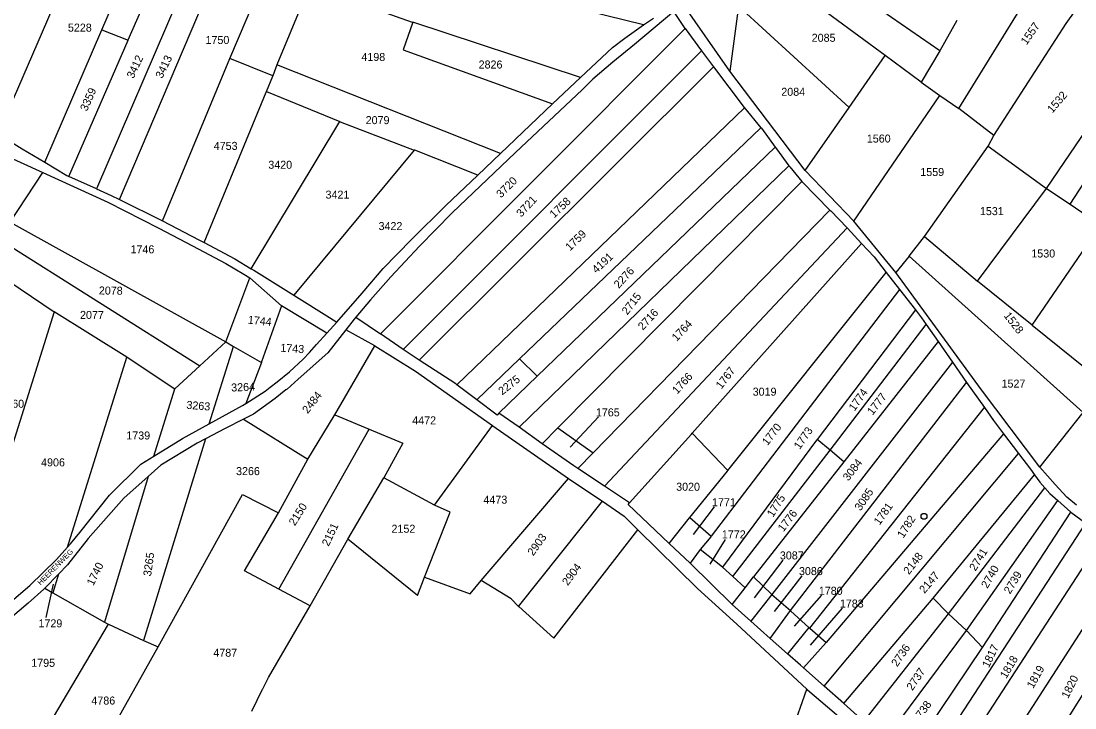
# Model space of a CAD drawing. Extents: x 191922 to 199923, y 328959 to 333350.
# Drawn here: x 197298.1 to 197653.5, y 330392.5 to 330624 of the extents above; entities that cross this region are included whole.
import ezdxf

# ---------------------------------------------------------------- set-up
doc = ezdxf.new("R2010")
doc.units = 0
for name, color, linetype in [('bouwvlak', 7, 'Continuous'), ('enkelbestemming', 7, 'Continuous'), ('Level 15', 7, 'Continuous'), ('Level 6', 7, 'Continuous'), ('Maatvoering_symbolen', 7, 'Continuous')]:
    doc.layers.add(name, color=color, linetype=linetype)

# ---------------------------------------------------------------- blocks, each defined once
blk = doc.blocks.new('CI')
at = {"layer": 'Level 15'}
blk.add_circle((0, 0), 1, dxfattribs=at)

msp = doc.modelspace()

# ---------------------------------------------------------------- linework, layer by layer
at = {"layer": 'bouwvlak'}
for p, q in [((197492.8, 330490.68), (197483.26, 330480.42)), ((197531.9, 330460.25), (197524.78, 330450.99)), ((197535.53, 330449.33), (197530.35, 330441.03)), ((197554.99, 330442.34), (197545.3, 330429.64)), ((197561.37, 330437.07), (197552.04, 330425.02)), ((197306.57, 330422.99), (197309.1, 330434.29)), ((197568.02, 330430.52), (197558.8, 330420.05)), ((197575.08, 330426.21), (197564.24, 330413.74))]:
    msp.add_line(p, q, dxfattribs=at)
at = {"layer": 'Level 6'}
for p, q in [((197323.74, 330662.77), (197290.28, 330585.97)), ((197363.74, 330660.81), (197323.53, 330567.43)), ((197325.39, 330621.08), (197343.06, 330661.93)), ((197331.29, 330563.82), (197372.37, 330660.26)), ((197334.25, 330617.67), (197353.32, 330661.48)), ((197368.49, 330611.36), (197388.77, 330659.21)), ((197607.95, 330614.01), (197547.14, 330656.06)), ((197614.33, 330594.49), (197653.05, 330657.31)), ((197589.49, 330612.41), (197542.46, 330647.1)), ((197508.05, 330622.69), (197420.42, 330644.42)), ((197395.48, 330635.91), (197384.37, 330609.25)), ((197395.48, 330635.91), (197430.01, 330623.67)), ((197650.57, 330623.22), (197657.99, 330633.62)), ((197518.27, 330627.27), (197504.97, 330616.13)), ((197522.13, 330621.47), (197518.27, 330627.27)), ((197537.13, 330607.1), (197521.29, 330629.8)), ((197540.03, 330629.02), (197537.13, 330607.1)), ((197540.03, 330629.02), (197577.4, 330594.86)), ((197430.2, 330623.61), (197426.93, 330614.35)), ((197430.01, 330623.67), (197430.2, 330623.61)), ((197486.73, 330604.94), (197430.2, 330623.61)), ((197508.05, 330622.69), (197511.39, 330625.02)), ((197508.05, 330622.69), (197511.39, 330625.02)), ((197613.65, 330624.24), (197607.95, 330614.01)), ((197306.1, 330576.41), (197325.39, 330621.08)), ((197325.39, 330621.08), (197334.21, 330617.58)), ((197419.3, 330518.6), (197522.13, 330621.47)), ((197501.7, 330618.27), (197508.05, 330622.69)), ((197501.7, 330618.27), (197508.05, 330622.69)), ((197522.13, 330621.47), (197527.62, 330614.01)), ((197626.23, 330585.47), (197650.57, 330623.22)), ((197643.96, 330567.56), (197679.72, 330620.49)), ((197314.21, 330571.63), (197334.21, 330617.58)), ((197334.21, 330617.58), (197334.25, 330617.67)), ((197497.53, 330615.13), (197501.7, 330618.27)), ((197497.53, 330615.13), (197501.7, 330618.27)), ((197426.93, 330614.35), (197477.39, 330596.07)), ((197427.03, 330513.27), (197527.62, 330614.01)), ((197486.73, 330604.94), (197497.53, 330615.13)), ((197486.73, 330604.94), (197497.53, 330615.13)), ((197504.97, 330616.13), (197497.73, 330610.11)), ((197527.62, 330614.01), (197531.59, 330608.56)), ((197607.95, 330614.01), (197601.65, 330603.47)), ((197345.79, 330556.66), (197368.49, 330611.36)), ((197383.04, 330605.6), (197368.49, 330611.36)), ((197497.73, 330610.11), (197490.9, 330604.46)), ((197577.4, 330594.86), (197589.49, 330612.41)), ((197601.65, 330603.47), (197589.49, 330612.41)), ((197384.37, 330609.25), (197383.04, 330605.6)), ((197459.78, 330579.34), (197384.37, 330609.25)), ((197432.39, 330509.78), (197531.59, 330608.56)), ((197531.59, 330608.56), (197541.98, 330594.92)), ((197562.57, 330573.63), (197537.13, 330607.1)), ((197380.87, 330600.3), (197382.98, 330605.43)), ((197382.98, 330605.43), (197383.04, 330605.6)), ((197477.39, 330596.07), (197486.73, 330604.94)), ((197477.39, 330596.07), (197486.73, 330604.94)), ((197490.9, 330604.46), (197487.37, 330600.79)), ((197601.65, 330603.47), (197607.94, 330598.94)), ((197359.84, 330549.39), (197380.77, 330600.05)), ((197380.77, 330600.05), (197380.87, 330600.3)), ((197380.87, 330600.3), (197405.64, 330590.13)), ((197487.37, 330600.79), (197464.83, 330579.7)), ((197578.97, 330556.54), (197607.94, 330598.94)), ((197607.94, 330598.94), (197614.33, 330594.49)), ((197477.39, 330596.07), (197459.78, 330579.34)), ((197477.39, 330596.07), (197459.78, 330579.34)), ((197445.12, 330501.43), (197542.07, 330594.82)), ((197541.98, 330594.92), (197542.07, 330594.82)), ((197542.07, 330594.82), (197547.65, 330588.07)), ((197562.57, 330573.63), (197577.4, 330594.86)), ((197626.23, 330585.47), (197614.33, 330594.49)), ((197375.73, 330540.54), (197405.64, 330590.13)), ((197405.64, 330590.13), (197405.74, 330590.09)), ((197405.74, 330590.09), (197430.72, 330580.54)), ((197290.28, 330585.97), (197298.54, 330580.95)), ((197466.26, 330510.21), (197547.65, 330588.07)), ((197547.65, 330588.07), (197547.77, 330587.92)), ((197547.77, 330587.92), (197552.48, 330581.48)), ((197624.24, 330581.88), (197626.23, 330585.47)), ((197285.52, 330582.08), (197305.5, 330572.95)), ((197472.2, 330504.32), (197552.48, 330581.48)), ((197552.48, 330581.48), (197552.88, 330580.93)), ((197602.81, 330551.4), (197624.24, 330581.88)), ((197624.24, 330581.88), (197643.96, 330567.56)), ((197298.54, 330580.95), (197306.1, 330576.41)), ((197430.72, 330580.54), (197390.06, 330531.64)), ((197430.93, 330580.46), (197430.72, 330580.54)), ((197452.18, 330572.11), (197430.93, 330580.46)), ((197464.83, 330579.7), (197443.54, 330559.36)), ((197452.18, 330572.11), (197459.78, 330579.34)), ((197452.18, 330572.11), (197459.78, 330579.34)), ((197552.88, 330580.93), (197557.09, 330575.26)), ((197306.1, 330576.41), (197313.58, 330571.92)), ((197466.06, 330487.11), (197557.09, 330575.26)), ((197557.09, 330575.26), (197557.36, 330574.89)), ((197557.36, 330574.89), (197561.41, 330569.98)), ((197651.96, 330562.33), (197661.37, 330576.74)), ((197294.44, 330556.29), (197305.5, 330572.95)), ((197305.5, 330572.95), (197327.37, 330562.97)), ((197313.58, 330571.92), (197314.21, 330571.63)), ((197323.53, 330567.43), (197314.21, 330571.63)), ((197441.37, 330561.84), (197452.18, 330572.11)), ((197441.37, 330561.84), (197452.18, 330572.11)), ((197578.97, 330556.54), (197562.57, 330573.63)), ((197323.53, 330567.43), (197328.53, 330565.18)), ((197479.19, 330486.92), (197561.41, 330569.98)), ((197561.41, 330569.98), (197561.57, 330569.78)), ((197561.57, 330569.78), (197570.92, 330560.31)), ((197620.7, 330536.32), (197643.96, 330567.56)), ((197643.96, 330567.56), (197651.96, 330562.33)), ((197328.53, 330565.18), (197331.29, 330563.82)), ((197331.29, 330563.82), (197345.79, 330556.66)), ((197327.37, 330562.97), (197344.57, 330554.27)), ((197429.75, 330550.45), (197441.37, 330561.84)), ((197429.75, 330550.45), (197441.37, 330561.84)), ((197570.92, 330560.31), (197491.07, 330478.51)), ((197570.92, 330560.31), (197571.21, 330560.01)), ((197571.21, 330560.01), (197576.74, 330554.3)), ((197651.96, 330562.33), (197662.17, 330555.21)), ((197294.44, 330556.29), (197367.19, 330515.87)), ((197345.79, 330556.66), (197358.11, 330550.3)), ((197443.54, 330559.36), (197432.45, 330548.1)), ((197593.11, 330539.3), (197578.97, 330556.54)), ((197344.57, 330554.27), (197355.91, 330548.21)), ((197494.89, 330467.24), (197576.74, 330554.3)), ((197576.74, 330554.3), (197576.86, 330554.17)), ((197576.86, 330554.17), (197581.59, 330549.09)), ((197639.1, 330521.48), (197662.17, 330555.21)), ((197290.62, 330550.53), (197358.41, 330507.78)), ((197358.11, 330550.3), (197359.84, 330549.39)), ((197359.84, 330549.39), (197370.21, 330543.92)), ((197420.27, 330540.57), (197429.75, 330550.45)), ((197420.27, 330540.57), (197429.75, 330550.45)), ((197524.48, 330485.15), (197581.59, 330549.09)), ((197581.59, 330549.09), (197585.84, 330544.5)), ((197597.64, 330544.73), (197602.81, 330551.4)), ((197602.81, 330551.4), (197620.7, 330536.32)), ((197355.91, 330548.21), (197367.18, 330542.32)), ((197432.45, 330548.1), (197422.77, 330537.8)), ((197367.18, 330542.32), (197373.29, 330538.75)), ((197370.21, 330543.92), (197375.73, 330540.54)), ((197585.84, 330544.5), (197589.83, 330539.26)), ((197597.64, 330544.73), (197593.11, 330539.3)), ((197597.64, 330544.73), (197656.33, 330492.14)), ((197288.23, 330540.18), (197309.29, 330526.01)), ((197373.29, 330538.75), (197375.31, 330537.5)), ((197375.73, 330540.54), (197376.59, 330540.02)), ((197376.59, 330540.02), (197390.06, 330531.64)), ((197413.14, 330532.33), (197420.27, 330540.57)), ((197413.14, 330532.33), (197420.27, 330540.57)), ((197536.47, 330472.55), (197589.83, 330539.26)), ((197589.83, 330539.26), (197594.41, 330533.52)), ((197622.07, 330499.78), (197593.11, 330539.3)), ((197367.19, 330515.87), (197375.31, 330537.5)), ((197375.31, 330537.5), (197386, 330528.08)), ((197422.77, 330537.8), (197416.01, 330530.09)), ((197639.1, 330521.48), (197620.7, 330536.32)), ((197390.06, 330531.64), (197402.09, 330524.16)), ((197404.63, 330522.58), (197413.14, 330532.33)), ((197404.63, 330522.58), (197413.14, 330532.33)), ((197594.41, 330533.52), (197530.81, 330450.4)), ((197594.41, 330533.52), (197599.72, 330526.67)), ((197386, 330528.08), (197379.24, 330509.13)), ((197401.21, 330518.79), (197386, 330528.08)), ((197416.01, 330530.09), (197411.06, 330524.26)), ((197309.29, 330526.01), (197273.39, 330411.85)), ((197333.77, 330510.76), (197309.29, 330526.01)), ((197402.09, 330524.16), (197404.63, 330522.58)), ((197411.06, 330524.26), (197410.45, 330523.54)), ((197411.06, 330524.26), (197419.3, 330518.6)), ((197599.72, 330526.67), (197566.55, 330482.96)), ((197599.72, 330526.67), (197601.77, 330524.01)), ((197401.21, 330518.79), (197404.63, 330522.58)), ((197401.21, 330518.79), (197404.63, 330522.58)), ((197410.45, 330523.54), (197407.62, 330519.93)), ((197570.96, 330479.35), (197603.37, 330521.72)), ((197601.77, 330524.01), (197603.37, 330521.72)), ((197603.37, 330521.72), (197607.35, 330516.01)), ((197639.1, 330521.48), (197664.27, 330501.24)), ((197397.78, 330514.98), (197401.21, 330518.79)), ((197397.78, 330514.98), (197401.21, 330518.79)), ((197407.62, 330519.93), (197401.56, 330512.2)), ((197417.42, 330514.53), (197407.62, 330519.93)), ((197427.03, 330513.27), (197419.3, 330518.6)), ((197358.41, 330507.78), (197367.19, 330515.87)), ((197361.54, 330488.3), (197369.8, 330514.37)), ((197367.19, 330515.87), (197369.8, 330514.37)), ((197369.8, 330514.37), (197379.19, 330509)), ((197395.39, 330512.36), (197397.78, 330514.98)), ((197395.39, 330512.36), (197397.78, 330514.98)), ((197403.89, 330491.26), (197417.42, 330514.53)), ((197417.42, 330514.53), (197431.11, 330506)), ((197607.35, 330516.01), (197575.61, 330475.47)), ((197607.35, 330516.01), (197612.23, 330509.03)), ((197313.81, 330446.73), (197333.77, 330510.76)), ((197333.77, 330510.76), (197333.86, 330510.71)), ((197333.86, 330510.71), (197349.98, 330500.02)), ((197388.63, 330505.83), (197393.29, 330510.11)), ((197388.63, 330505.83), (197393.29, 330510.11)), ((197401.56, 330512.2), (197391.61, 330503.35)), ((197393.29, 330510.11), (197395.39, 330512.36)), ((197393.29, 330510.11), (197395.39, 330512.36)), ((197432.39, 330509.78), (197427.03, 330513.27)), ((197466.26, 330510.21), (197451.77, 330496.41)), ((197472.2, 330504.32), (197466.26, 330510.21)), ((197349.98, 330500.02), (197358.41, 330507.78)), ((197379.19, 330509), (197373.87, 330495.15)), ((197379.24, 330509.13), (197379.19, 330509)), ((197444.71, 330501.74), (197432.39, 330509.78)), ((197612.23, 330509.03), (197551.31, 330430.74)), ((197612.23, 330509.03), (197616.99, 330502.25)), ((197384.49, 330502.42), (197388.63, 330505.83)), ((197384.49, 330502.42), (197388.63, 330505.83)), ((197391.61, 330503.35), (197387.83, 330500)), ((197431.11, 330506), (197457.1, 330487.75)), ((197459.23, 330491.91), (197472.2, 330504.32)), ((197342.93, 330477.38), (197349.98, 330500.02)), ((197373.87, 330495.15), (197380.4, 330499.24)), ((197373.87, 330495.15), (197380.4, 330499.24)), ((197380.4, 330499.24), (197382.13, 330500.59)), ((197380.4, 330499.24), (197382.13, 330500.59)), ((197382.13, 330500.59), (197384.49, 330502.42)), ((197382.13, 330500.59), (197384.49, 330502.42)), ((197387.46, 330499.68), (197383.77, 330496.86)), ((197387.83, 330500), (197387.46, 330499.68)), ((197445.12, 330501.43), (197444.71, 330501.74)), ((197451.77, 330496.41), (197445.12, 330501.43)), ((197557.59, 330425.34), (197616.99, 330502.25)), ((197616.99, 330502.25), (197622.98, 330493.75)), ((197641.69, 330473.68), (197622.07, 330499.78)), ((197383.77, 330496.86), (197376.48, 330491.58)), ((197458.66, 330491.22), (197451.77, 330496.41)), ((197361.54, 330488.3), (197372.76, 330494.46)), ((197361.54, 330488.3), (197372.76, 330494.46)), ((197372.76, 330494.46), (197373.87, 330495.15)), ((197372.76, 330494.46), (197373.87, 330495.15)), ((197564.07, 330419.4), (197622.98, 330493.75)), ((197622.98, 330493.75), (197626.05, 330489.43)), ((197641.69, 330473.68), (197656.33, 330492.14)), ((197373.17, 330489.86), (197366.97, 330486.66)), ((197376.48, 330491.58), (197373.17, 330489.86)), ((197373.17, 330489.86), (197394.83, 330476.42)), ((197394.83, 330476.42), (197403.73, 330491)), ((197403.73, 330491), (197403.89, 330491.26)), ((197403.89, 330491.26), (197415.51, 330486.44)), ((197459.23, 330491.91), (197458.66, 330491.22)), ((197466.06, 330487.11), (197459.23, 330491.91)), ((197626.05, 330489.43), (197629.41, 330484.96)), ((197352.58, 330483.38), (197361.54, 330488.3)), ((197352.58, 330483.38), (197361.54, 330488.3)), ((197366.97, 330486.66), (197360.28, 330483.2)), ((197384.99, 330432.56), (197415.51, 330486.44)), ((197415.51, 330486.44), (197426.89, 330481.73)), ((197437.49, 330460.87), (197457.1, 330487.75)), ((197457.1, 330487.75), (197457.24, 330487.65)), ((197457.24, 330487.65), (197482.74, 330469.84)), ((197473.9, 330481.59), (197466.06, 330487.11)), ((197473.9, 330481.59), (197479.19, 330486.92)), ((197479.19, 330486.92), (197491.07, 330478.51)), ((197524.19, 330484.83), (197524.48, 330485.15)), ((197536.47, 330472.55), (197524.48, 330485.15)), ((197360.28, 330483.2), (197339.41, 330415.28)), ((197342.93, 330477.38), (197352.58, 330483.38)), ((197342.93, 330477.38), (197352.58, 330483.38)), ((197357.46, 330481.75), (197345.27, 330474.36)), ((197360.28, 330483.2), (197357.46, 330481.75)), ((197426.89, 330481.73), (197420.4, 330470.12)), ((197484.48, 330474.14), (197473.9, 330481.59)), ((197524.19, 330484.83), (197503.33, 330461.63)), ((197566.38, 330482.74), (197534.63, 330439.99)), ((197566.55, 330482.96), (197566.38, 330482.74)), ((197570.96, 330479.35), (197566.55, 330482.96)), ((197629.41, 330484.96), (197569.58, 330414.59)), ((197629.41, 330484.96), (197634.44, 330478.32)), ((197491.07, 330478.51), (197485.89, 330473.21)), ((197538.1, 330436.82), (197570.96, 330479.35)), ((197568.98, 330399.88), (197634.44, 330478.32)), ((197575.61, 330475.47), (197570.96, 330479.35)), ((197634.44, 330478.32), (197638.53, 330472.98)), ((197327.94, 330464.23), (197338.56, 330474.66)), ((197327.94, 330464.23), (197338.56, 330474.66)), ((197338.56, 330474.66), (197342.93, 330477.38)), ((197338.56, 330474.66), (197342.93, 330477.38)), ((197345.27, 330474.36), (197340.98, 330470.53)), ((197384.92, 330458.33), (197394.83, 330476.42)), ((197575.61, 330475.47), (197545.14, 330436.67)), ((197485.89, 330473.21), (197484.48, 330474.14)), ((197494.89, 330467.24), (197485.89, 330473.21)), ((197523.64, 330456.74), (197536.32, 330472.36)), ((197536.32, 330472.36), (197536.47, 330472.55)), ((197605.74, 330429.51), (197639.91, 330471.07)), ((197638.53, 330472.98), (197639.91, 330471.07)), ((197639.91, 330471.07), (197641.68, 330468.63)), ((197646.89, 330467.83), (197641.69, 330473.68)), ((197340.98, 330470.53), (197326.29, 330421.47)), ((197340.98, 330470.53), (197332.82, 330463.24)), ((197408.36, 330449.38), (197420.4, 330470.12)), ((197437.49, 330460.87), (197420.4, 330470.12)), ((197453.32, 330435.53), (197482.74, 330469.84)), ((197482.74, 330469.84), (197482.86, 330469.76)), ((197482.86, 330469.76), (197494.18, 330462.21)), ((197503.33, 330461.63), (197494.89, 330467.24)), ((197641.68, 330468.63), (197643.33, 330466.76)), ((197650.81, 330463.61), (197646.89, 330467.83)), ((197317.95, 330451.69), (197327.94, 330464.23)), ((197317.95, 330451.69), (197327.94, 330464.23)), ((197344.38, 330413.15), (197372.74, 330464.41)), ((197372.74, 330464.41), (197384.92, 330458.33)), ((197610.85, 330424.25), (197643.33, 330466.76)), ((197643.33, 330466.76), (197645.02, 330464.85)), ((197645.02, 330464.85), (197647.73, 330462.44)), ((197332.82, 330463.24), (197320.7, 330449.58)), ((197442.86, 330458.49), (197437.49, 330460.87)), ((197465.84, 330426.77), (197494.18, 330462.21)), ((197494.18, 330462.21), (197501.52, 330457.18)), ((197502.88, 330461.07), (197503.33, 330461.63)), ((197516.73, 330447.99), (197502.88, 330461.07)), ((197616.97, 330418.6), (197647.73, 330462.44)), ((197647.73, 330462.44), (197652.18, 330458.48)), ((197654, 330460.9), (197650.81, 330463.61)), ((197373.52, 330438.69), (197384.92, 330458.33)), ((197434.19, 330436.61), (197442.86, 330458.49)), ((197501.52, 330457.18), (197506.07, 330452.58)), ((197516.73, 330447.99), (197523.54, 330456.62)), ((197523.54, 330456.62), (197523.64, 330456.74)), ((197523.64, 330456.74), (197530.81, 330450.4)), ((197622.41, 330412.94), (197652.18, 330458.48)), ((197652.18, 330458.48), (197657.19, 330454.83)), ((197601.97, 330370.27), (197657.19, 330454.83)), ((197320.7, 330449.58), (197313.77, 330440.72)), ((197314.83, 330447.87), (197317.95, 330451.69)), ((197314.83, 330447.87), (197317.95, 330451.69)), ((197477.78, 330415.99), (197506.07, 330452.58)), ((197506.07, 330452.58), (197526.24, 330432.8)), ((197530.68, 330450.22), (197527.17, 330445.9)), ((197530.81, 330450.4), (197530.68, 330450.22)), ((197607.53, 330365), (197663.1, 330450.52)), ((197310.1, 330442.57), (197313.81, 330446.73)), ((197310.1, 330442.57), (197313.81, 330446.73)), ((197313.81, 330446.73), (197314.83, 330447.87)), ((197313.81, 330446.73), (197314.83, 330447.87)), ((197395.63, 330426.91), (197408.23, 330449.15)), ((197408.23, 330449.15), (197408.36, 330449.38)), ((197431.76, 330430.48), (197408.36, 330449.38)), ((197523.74, 330441.36), (197516.73, 330447.99)), ((197301.07, 330433.76), (197310.1, 330442.57)), ((197301.07, 330433.76), (197310.1, 330442.57)), ((197527.17, 330445.9), (197523.74, 330441.36)), ((197534.63, 330439.99), (197527.17, 330445.9)), ((197615.99, 330356.97), (197672.66, 330444.75)), ((197313.77, 330440.72), (197310.71, 330437.6)), ((197523.74, 330441.36), (197523.84, 330441.26)), ((197523.84, 330441.26), (197537.88, 330427.39)), ((197538.1, 330436.82), (197534.63, 330439.99)), ((197625.44, 330347.97), (197682.96, 330439.74)), ((197310.71, 330437.6), (197306.09, 330432.87)), ((197310.71, 330437.6), (197308.81, 330431.33)), ((197384.99, 330432.56), (197373.52, 330438.69)), ((197431.76, 330430.48), (197434.19, 330436.61)), ((197434.19, 330436.61), (197449.54, 330430.96)), ((197449.54, 330430.96), (197453.25, 330435.45)), ((197453.25, 330435.45), (197453.32, 330435.53)), ((197463.36, 330429.35), (197453.25, 330435.45)), ((197542.26, 330433.02), (197538.1, 330436.82)), ((197542.26, 330433.02), (197545.14, 330436.67)), ((197545.14, 330436.67), (197551.31, 330430.74)), ((197274.15, 330411.04), (197301.07, 330433.76)), ((197274.15, 330411.04), (197301.07, 330433.76)), ((197305.77, 330432.54), (197300.51, 330427.85)), ((197306.09, 330432.87), (197305.77, 330432.54)), ((197306.09, 330432.87), (197308.81, 330431.33)), ((197395.63, 330426.91), (197384.99, 330432.56)), ((197526.24, 330432.8), (197539.48, 330420.74)), ((197537.88, 330427.39), (197542.26, 330433.02)), ((197308.81, 330431.33), (197326.29, 330421.47)), ((197463.36, 330429.35), (197465.84, 330426.77)), ((197551.31, 330430.74), (197544.19, 330421.79)), ((197551.31, 330430.74), (197557.59, 330425.34)), ((197575.59, 330394.08), (197605.74, 330429.51)), ((197610.85, 330424.25), (197605.74, 330429.51)), ((197300.51, 330427.85), (197292.16, 330420.73)), ((197381.53, 330402.79), (197395.63, 330426.91)), ((197465.84, 330426.77), (197465.94, 330426.67)), ((197465.94, 330426.67), (197477.78, 330415.99)), ((197544.19, 330421.79), (197537.88, 330427.39)), ((197550.74, 330415.98), (197557.59, 330425.34)), ((197557.59, 330425.34), (197557.76, 330425.2)), ((197557.76, 330425.2), (197563.84, 330419.61)), ((197326.29, 330421.47), (197327.31, 330420.9)), ((197550.74, 330415.98), (197544.19, 330421.79)), ((197582.28, 330387.95), (197610.85, 330424.25)), ((197616.97, 330418.6), (197610.85, 330424.25)), ((197299.34, 330373.01), (197327.55, 330420.79)), ((197327.31, 330420.9), (197327.55, 330420.79)), ((197327.55, 330420.79), (197339.41, 330415.28)), ((197539.48, 330420.74), (197563.12, 330398.88)), ((197563.84, 330419.61), (197556.58, 330410.8)), ((197563.84, 330419.61), (197564.07, 330419.4)), ((197564.07, 330419.4), (197569.58, 330414.59)), ((197589.27, 330381.54), (197616.97, 330418.6)), ((197622.41, 330412.94), (197616.97, 330418.6)), ((197339.41, 330415.28), (197344.38, 330413.15)), ((197556.58, 330410.8), (197550.74, 330415.98)), ((197569.58, 330414.59), (197561.95, 330406.04)), ((197326.39, 330381.29), (197344.38, 330413.15)), ((197560.95, 330406.92), (197556.58, 330410.8)), ((197596.76, 330374.95), (197622.41, 330412.94)), ((197561.95, 330406.04), (197560.95, 330406.92)), ((197568.98, 330399.88), (197561.95, 330406.04)), ((197379.62, 330398.94), (197381.53, 330402.79)), ((197575.59, 330394.08), (197568.98, 330399.88)), ((197375.9, 330391.46), (197379.56, 330398.83)), ((197379.56, 330398.83), (197379.62, 330398.94)), ((197543.46, 330342.8), (197563.12, 330398.88)), ((197563.12, 330398.88), (197563.33, 330398.68)), ((197563.33, 330398.68), (197579.88, 330384.56)), ((197582.28, 330387.95), (197575.59, 330394.08))]:
    msp.add_line(p, q, dxfattribs=at)

# ---------------------------------------------------------------- block references
at = {"layer": 'Level 15'}
msp.add_blockref('CI', (197602.63, 330457.11), dxfattribs=at)

# ---------------------------------------------------------------- texts
at = {"layer": 'enkelbestemming'}
for s, rotation, p in [('1557', 54.8379, (197637.22, 330615.78)), ('3412', 64.8998, (197336.02, 330604.42)), ('3413', 64.184, (197345.7, 330604.43)), ('3359', 66.0199, (197320.33, 330593.41)), ('1532', 49.5494, (197645.93, 330592.79)), ('3720', 44.9186, (197459.98, 330564.24)), ('3721', 46.9132, (197466.81, 330557.74)), ('1758', 43.0758, (197477.88, 330557.44)), ('1759', 44.185, (197483.22, 330546.39)), ('4191', 42.788, (197492.17, 330538.8)), ('2276', 47.4012, (197499.7, 330533.72)), ('2078', 359.1971, (197324.33, 330531.88)), ('2715', 52.565, (197502.58, 330524.79)), ('2077', 359.5407, (197317.99, 330523.64)), ('1744', 354.1923, (197374.5, 330522.06)), ('2716', 47.2057, (197507.82, 330519.64)), ('1528', 307.976, (197629.38, 330524.66)), ('1764', 46.8819, (197519.23, 330515.88)), ('1743', 356.3049, (197385.48, 330512.61)), ('1767', 52.6, (197534.29, 330499.78)), ('2275', 38.0667, (197460.37, 330497.83)), ('1766', 47.738, (197519.41, 330498.11)), ('3264', 2.2446, (197369.03, 330499.15)), ('1774', 55.0127, (197579.2, 330492.35)), ('3263', 355.6408, (197353.8, 330493.35)), ('2484', 51.7003, (197394.79, 330491.53)), ('1777', 52.1503, (197585.3, 330491)), ('1770', 52.5055, (197549.87, 330480.76)), ('1773', 55.3194, (197560.71, 330479.44)), ('3084', 52.498, (197577.12, 330468.79)), ('1775', 57.617, (197551.7, 330456.6)), ('3085', 55.7995, (197581.22, 330458.74)), ('2150', 57.5992, (197390.44, 330453.7)), ('1781', 54.7713, (197587.64, 330453.94)), ('1776', 52.7136, (197555.21, 330451.68)), ('1782', 57.8477, (197595.66, 330449.54)), ('2151', 64.7005, (197401.83, 330446.78)), ('2903', 54.1467, (197470.83, 330443.57)), ('2741', 58.2452, (197619.98, 330438.45)), ('3265', 81.8618, (197341.94, 330436.78)), ('2148', 52.1604, (197597.55, 330437.25)), ('1740', 63.8993, (197322.51, 330433.52)), ('2904', 53.4315, (197482.48, 330433.53)), ('2740', 59.9393, (197624.02, 330432.62)), ('2147', 49.1611, (197602.78, 330430.91)), ('2739', 58.9378, (197631.64, 330430.7)), ('2736', 55.5746, (197593.59, 330406.21)), ('1817', 64.5884, (197624.5, 330405.86)), ('1818', 59.5403, (197630.37, 330402.21)), ('2737', 55.9902, (197598.73, 330398.19)), ('1819', 60.5546, (197639.43, 330398.87)), ('1820', 63.5123, (197651.22, 330395.5)), ('2738', 54.1338, (197600.61, 330387.21))]:
    msp.add_text(s, height=2.7, rotation=rotation, dxfattribs=at).set_placement(p)
for s, p in [('5228', (197313.92, 330620.45)), ('1750', (197360.32, 330616.28)), ('2085', (197564.75, 330617.03)), ('4198', (197412.89, 330610.56)), ('2826', (197452.43, 330608.02)), ('2084', (197554.5, 330598.82)), ('2079', (197414.33, 330589.27)), ('1560', (197583.34, 330583.06)), ('4753', (197363.09, 330580.59)), ('3420', (197381.5, 330574.23)), ('1559', (197601.38, 330571.79)), ('3421', (197400.8, 330564.17)), ('1531', (197621.48, 330558.61)), ('3422', (197418.68, 330553.57)), ('1746', (197335.03, 330545.74)), ('1530', (197638.83, 330544.33)), ('1527', (197628.78, 330500.48)), ('3019', (197544.85, 330497.76)), ('6060', (197291.11, 330493.7)), ('1765', (197491.97, 330490.79)), ('4472', (197430.04, 330488.09)), ('1739', (197333.61, 330483)), ('4906', (197304.87, 330473.94)), ('3266', (197370.62, 330470.99)), ('3020', (197519.04, 330465.72)), ('4473', (197454.05, 330461.37)), ('1771', (197531.13, 330460.49)), ('2152', (197423.04, 330451.57)), ('1772', (197534.45, 330449.67)), ('3087', (197554.02, 330442.58)), ('3086', (197560.46, 330437.3)), ('1780', (197567.15, 330430.67)), ('1783', (197574.25, 330426.36)), ('1729', (197303.99, 330419.69)), ('4787', (197362.96, 330409.79)), ('1795', (197301.55, 330406.39)), ('4786', (197321.83, 330393.67))]:
    msp.add_text(s, height=2.7, dxfattribs=at).set_placement(p)
at = {"layer": 'Maatvoering_symbolen'}
msp.add_text('HEERENWEG', height=1.75, rotation=45.3242, dxfattribs=at).set_placement((197304.69, 330433.77))

doc.saveas('drawing.dxf')
